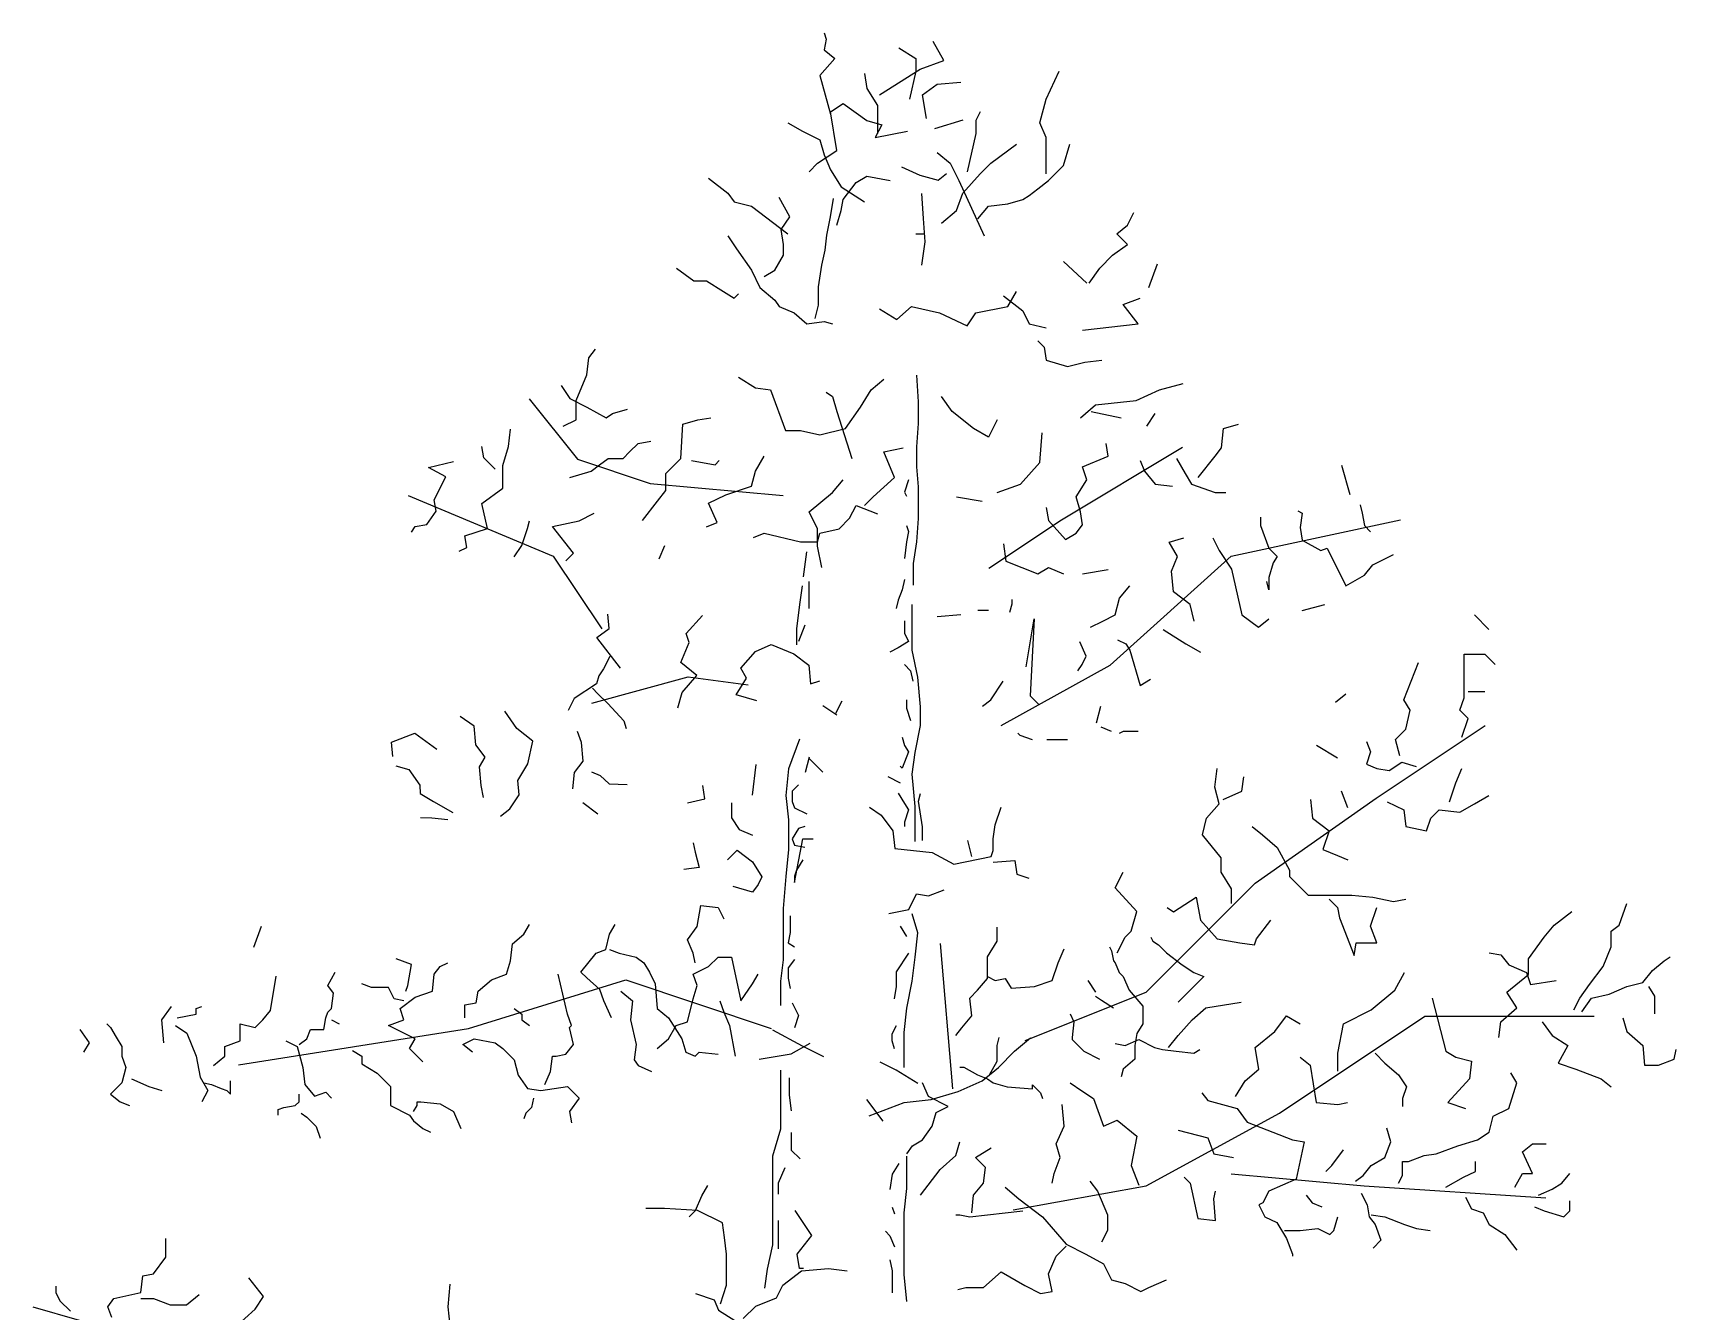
# Model space of a CAD drawing. Header units: millimetres. Extents: x 87938 to 265635, y 330093 to 434310.
# Drawn here: x 257396 to 260900, y 356195 to 358921 of the extents above; entities that cross this region are included whole.
import ezdxf

# ---------------------------------------------------------------- set-up
doc = ezdxf.new("R2010")
doc.units = ezdxf.units.MM

# ---------------------------------------------------------------- blocks, each defined once
blk = doc.blocks.new('A$C51134F3F')
for p, q in [((2590.5, 9961.8), (2595, 9948.2)), ((2595, 9948.2), (2590.5, 9925.4)), ((2590.5, 9925.4), (2613.2, 9907.1)), ((2750, 9929.9), (2786.4, 9907.1)), ((2845.7, 9902.6), (2822.9, 9943.6)), ((2613.2, 9907.1), (2581.3, 9870.6)), ((2708.9, 9829.6), (2795.5, 9884.3)), ((2786.4, 9907.1), (2786.4, 9879.8)), ((2795.5, 9884.3), (2845.7, 9902.6)), ((2581.3, 9870.6), (2604.1, 9788.5)), ((2677, 9875.2), (2681.6, 9843.3)), ((2786.4, 9879.8), (2772.7, 9820.5)), ((2800.1, 9829.6), (2832, 9852.4)), ((2832, 9852.4), (2882.1, 9856.9)), ((3064.4, 9820.5), (3091.7, 9879.8)), ((2681.6, 9843.3), (2704.4, 9806.8)), ((2809.2, 9779.4), (2800.1, 9829.6)), ((3050.7, 9770.3), (3064.4, 9820.5)), ((2604.1, 9793.1), (2631.5, 9811.3)), ((2617.8, 9711), (2604.1, 9793.1)), ((2631.5, 9811.3), (2681.6, 9774.9)), ((2704.4, 9806.8), (2704.4, 9747.5)), ((2923.1, 9793.1), (2914, 9774.9)), ((2513, 9770.3), (2544.9, 9752.1)), ((2544.9, 9752.1), (2581.3, 9733.8)), ((2681.6, 9774.9), (2713.5, 9765.7)), ((2713.5, 9765.7), (2699.8, 9738.4)), ((2699.8, 9738.4), (2768.2, 9752.1)), ((2827, 9758.2), (2887.4, 9776)), ((2914, 9747.5), (2895.8, 9665.4)), ((2914, 9774.9), (2914, 9747.5)), ((3064.4, 9738.4), (3050.7, 9770.3)), ((2576.8, 9683.7), (2617.8, 9711)), ((2581.3, 9733.8), (2590.5, 9701.9)), ((2945.9, 9683.7), (3000.6, 9724.7)), ((3064.4, 9692.8), (3064.4, 9738.4)), ((3100.9, 9679.1), (3114.5, 9724.7)), ((2558.6, 9665.4), (2576.8, 9683.7)), ((2590.5, 9701.9), (2604.1, 9670)), ((2755.9, 9676.4), (2795, 9658.6)), ((2832, 9706.5), (2859.3, 9683.7)), ((2859.3, 9683.7), (2877.6, 9647.2)), ((2923.1, 9660.9), (2945.9, 9683.7)), ((3064.4, 9660.9), (3064.4, 9692.8)), ((3069, 9647.2), (3100.9, 9679.1)), ((2344.4, 9651.7), (2385.4, 9619.8)), ((2604.1, 9670), (2626.9, 9633.5)), ((2631.5, 9606.1), (2658.8, 9642.6)), ((2658.8, 9642.6), (2681.6, 9656.3)), ((2681.6, 9656.3), (2731.7, 9647.2)), ((2795, 9658.6), (2834.1, 9648)), ((2834.1, 9648), (2851.9, 9662.2)), ((2877.6, 9647.2), (2932.2, 9528.6)), ((2886.7, 9619.8), (2923.1, 9660.9)), ((3046.2, 9628.9), (3069, 9647.2)), ((2385.4, 9619.8), (2399.1, 9601.6)), ((2399.1, 9601.6), (2435.5, 9592.4)), ((2517.5, 9569.6), (2494.8, 9610.7)), ((2610.3, 9608.9), (2603.2, 9569.8)), ((2626.9, 9633.5), (2677, 9601.6)), ((2626.9, 9583.3), (2631.5, 9606.1)), ((2798.6, 9619.5), (2802.1, 9566.2)), ((2873, 9583.3), (2886.7, 9619.8)), ((2982.4, 9597), (3014.3, 9606.1)), ((3014.3, 9606.1), (3027.9, 9615.2)), ((3027.9, 9615.2), (3046.2, 9628.9)), ((2435.5, 9592.4), (2513, 9533.2)), ((2499.3, 9542.3), (2517.5, 9569.6)), ((2603.2, 9569.8), (2596, 9530.6)), ((2617.8, 9551.4), (2626.9, 9583.3)), ((2841.1, 9556), (2873, 9583.3)), ((2918.6, 9565.1), (2941.4, 9592.4)), ((2941.4, 9592.4), (2982.4, 9597)), ((3237.6, 9551.4), (3251.2, 9578.8)), ((2503.9, 9510.4), (2499.3, 9542.3)), ((2786.4, 9533.2), (2804.6, 9533.2)), ((2802.1, 9566.2), (2805.7, 9516.4)), ((3214.8, 9533.2), (3237.6, 9551.4)), ((3237.6, 9510.4), (3214.8, 9533.2)), ((2385.4, 9528.6), (2403.6, 9501.2)), ((2403.6, 9501.2), (2435.5, 9455.6)), ((2503.9, 9487.6), (2503.9, 9510.4)), ((2592.5, 9498.6), (2585.4, 9466.6)), ((2596, 9530.6), (2592.5, 9498.6)), ((2805.7, 9516.4), (2798.6, 9466.6)), ((3205.7, 9487.6), (3237.6, 9510.4)), ((2485.6, 9455.6), (2503.9, 9487.6)), ((2585.4, 9466.6), (2578.3, 9420.4)), ((3151, 9428.3), (3100.9, 9473.9)), ((3178.3, 9460.2), (3205.7, 9487.6)), ((3283.1, 9419.1), (3301.4, 9469.3)), ((2276, 9460.2), (2312.5, 9432.8)), ((2312.5, 9432.8), (2339.8, 9432.8)), ((2339.8, 9432.8), (2376.3, 9410)), ((2435.5, 9455.6), (2453.7, 9419.1)), ((2462.9, 9441.9), (2485.6, 9455.6)), ((3155.5, 9428.3), (3178.3, 9460.2)), ((2376.3, 9410), (2399.1, 9396.3)), ((2399.1, 9396.3), (2408.2, 9405.5)), ((2453.7, 9419.1), (2485.6, 9391.8)), ((2485.6, 9391.8), (2494.8, 9378.1)), ((2578.3, 9420.4), (2578.3, 9381.3)), ((2973.3, 9400.9), (3014.3, 9369)), ((2982.4, 9378.1), (3000.6, 9410)), ((3228.5, 9382.7), (3264.9, 9396.3)), ((2494.8, 9378.1), (2526.7, 9364.4)), ((2526.7, 9364.4), (2554, 9341.6)), ((2578.3, 9381.3), (2571.2, 9352.8)), ((2708.9, 9373.5), (2745.4, 9350.7)), ((2745.4, 9350.7), (2777.3, 9378.1)), ((2777.3, 9378.1), (2836.5, 9364.4)), ((2836.5, 9364.4), (2895.8, 9337.1)), ((2895.8, 9337.1), (2914, 9364.4)), ((2914, 9364.4), (2982.4, 9378.1)), ((3014.3, 9369), (3027.9, 9341.6)), ((3260.4, 9341.6), (3228.5, 9382.7)), ((2554, 9341.6), (2590.5, 9346.2)), ((2590.5, 9346.2), (2608.7, 9341.6)), ((3027.9, 9341.6), (3064.4, 9332.5)), ((3141.9, 9327.9), (3260.4, 9341.6)), ((2089.2, 9268.7), (2102.8, 9286.9)), ((3046.2, 9305.1), (3059.8, 9291.5)), ((3059.8, 9291.5), (3064.4, 9264.1)), ((2084.6, 9232.2), (2089.2, 9268.7)), ((3064.4, 9264.1), (3110, 9250.4)), ((3110, 9250.4), (3146.4, 9259.5)), ((3146.4, 9259.5), (3182.9, 9264.1)), ((2061.8, 9177.4), (2084.6, 9232.2)), ((2408.2, 9227.6), (2444.6, 9204.8)), ((2690.7, 9200.2), (2718.1, 9223)), ((2787.9, 9232), (2791.5, 9175.1)), ((1961.5, 9181.6), (2064.7, 9052.5)), ((2029.9, 9209.4), (2048.2, 9182)), ((2048.2, 9182), (2084.6, 9163.8)), ((2444.6, 9204.8), (2476.5, 9200.2)), ((2476.5, 9200.2), (2508.4, 9113.6)), ((2595, 9195.7), (2608.7, 9186.6)), ((2608.7, 9186.6), (2617.8, 9154.6)), ((2667.9, 9163.8), (2690.7, 9200.2)), ((2863.9, 9154.6), (2841.1, 9186.6)), ((3255.8, 9177.4), (3305.9, 9200.2)), ((3305.9, 9200.2), (3356.1, 9213.9)), ((2061.8, 9136.4), (2061.8, 9177.4)), ((2084.6, 9163.8), (2125.6, 9141)), ((2125.6, 9141), (2139.3, 9150.1)), ((2139.3, 9150.1), (2171.2, 9159.2)), ((2617.8, 9154.6), (2649.7, 9054.3)), ((2636, 9118.2), (2667.9, 9163.8)), ((2791.5, 9175.1), (2791.5, 9128.8)), ((2909.5, 9118.2), (2863.9, 9154.6)), ((3137.3, 9141), (3169.2, 9168.3)), ((3160.1, 9154.6), (3223.9, 9141)), ((3169.2, 9168.3), (3255.8, 9177.4)), ((3278.6, 9122.7), (3296.8, 9150.1)), ((1917.8, 9079.9), (1921.9, 9116.4)), ((2034.5, 9122.7), (2061.8, 9136.4)), ((2285.1, 9054.3), (2289.7, 9127.3)), ((2289.7, 9127.3), (2321.6, 9136.4)), ((2321.6, 9136.4), (2348.9, 9141)), ((2508.4, 9113.6), (2540.3, 9113.6)), ((2540.3, 9113.6), (2581.3, 9104.5)), ((2581.3, 9104.5), (2636, 9118.2)), ((2791.5, 9128.8), (2787.9, 9079.1)), ((2941.4, 9099.9), (2909.5, 9118.2)), ((2959.6, 9136.4), (2941.4, 9099.9)), ((3438.1, 9077.1), (3442.6, 9118.2)), ((3442.6, 9118.2), (3474.5, 9127.3)), ((1865, 9055.5), (1860.9, 9079.9)), ((1905.6, 9039.2), (1917.8, 9079.9)), ((2175.8, 9068), (2194, 9086.2)), ((2194, 9086.2), (2221.3, 9090.8)), ((2718.1, 9068), (2759.1, 9077.1)), ((2787.9, 9079.1), (2787.9, 9036.4)), ((3050.7, 9045.2), (3055.3, 9109)), ((3097.1, 8923.3), (3355.2, 9078.3)), ((3196.6, 9058.9), (3192, 9086.2)), ((3424.4, 9058.9), (3438.1, 9077.1)), ((1747.2, 9035.2), (1800, 9047.3)), ((1889.4, 9031.1), (1865, 9055.5)), ((2064.7, 9052.5), (2219.6, 9000.8)), ((2112, 9040.6), (2130.2, 9054.3)), ((2130.2, 9054.3), (2162.1, 9054.3)), ((2162.1, 9054.3), (2175.8, 9068)), ((2253.2, 9022.4), (2285.1, 9054.3)), ((2307.9, 9049.8), (2358, 9040.6)), ((2358, 9040.6), (2367.2, 9049.8)), ((2444.6, 9026.9), (2462.9, 9058.9)), ((2740.8, 9013.3), (2718.1, 9068)), ((3009.7, 8999.6), (3050.7, 9045.2)), ((3141.9, 9036.1), (3196.6, 9058.9)), ((3264.9, 9049.8), (3274, 9026.9)), ((3342.4, 9054.3), (3360.6, 9022.4)), ((3388, 9013.3), (3424.4, 9058.9)), ((1783.8, 9014.8), (1747.2, 9035.2)), ((1759.4, 8966.1), (1783.8, 9014.8)), ((1905.6, 8990.5), (1905.6, 9039.2)), ((2048.2, 9013.3), (2093.7, 9026.9)), ((2093.7, 9026.9), (2112, 9040.6)), ((2253.2, 8985.9), (2253.2, 9022.4)), ((2435.5, 8995), (2444.6, 9026.9)), ((2608.7, 8981.3), (2631.5, 9008.7)), ((2695.3, 8972.2), (2740.8, 9013.3)), ((2770.7, 9008.9), (2761.9, 8982.4)), ((2787.9, 9036.4), (2791.5, 8993.7)), ((3128.2, 8972.2), (3151, 9008.7)), ((3151, 9008.7), (3141.9, 9036.1)), ((3274, 9026.9), (3296.8, 8999.6)), ((3360.6, 9022.4), (3374.3, 8999.6)), ((3694.1, 9039.6), (3711.8, 8977.6)), ((1703.4, 8975), (2013.1, 8845.9)), ((1860.9, 8957.9), (1905.6, 8990.5)), ((2219.6, 9000.8), (2503.5, 8975)), ((2235, 8963.1), (2253.2, 8985.9)), ((2344.4, 8958.5), (2380.8, 8976.8)), ((2380.8, 8976.8), (2435.5, 8995)), ((2558.6, 8940.3), (2608.7, 8981.3)), ((2677, 8954), (2695.3, 8972.2)), ((2761.9, 8982.4), (2766.3, 8973.5)), ((2791.5, 8993.7), (2791.5, 8926.2)), ((2873, 8972.2), (2927.7, 8963.1)), ((2959.6, 8981.3), (3009.7, 8999.6)), ((3137.3, 8940.3), (3128.2, 8972.2)), ((3296.8, 8999.6), (3333.3, 8995)), ((3374.3, 8999.6), (3424.4, 8981.3)), ((3424.4, 8981.3), (3447.2, 8981.3)), ((1743.2, 8913.2), (1763.5, 8941.7)), ((1763.5, 8941.7), (1759.4, 8966.1)), ((1873.1, 8905.1), (1860.9, 8957.9)), ((2068.1, 8921.4), (2100.5, 8937.6)), ((2203.1, 8922.1), (2235, 8963.1)), ((2362.6, 8917.5), (2344.4, 8958.5)), ((2576.8, 8903.8), (2558.6, 8940.3)), ((2645.1, 8926.6), (2658.8, 8954)), ((2658.8, 8954), (2704.4, 8935.7)), ((3064.4, 8949.4), (3069, 8922.1)), ((3141.9, 8912.9), (3137.3, 8940.3)), ((3601.1, 8942.2), (3609.9, 8937.8)), ((3609.9, 8937.8), (3605.5, 8906.8)), ((3733.9, 8955.5), (3738.3, 8937.8)), ((3738.3, 8937.8), (3742.7, 8911.2)), ((1710.7, 8897), (1718.8, 8909.2)), ((1718.8, 8909.2), (1743.2, 8913.2)), ((1824.4, 8888.9), (1873.1, 8905.1)), ((1946.2, 8868.5), (1958.4, 8905.1)), ((1958.4, 8905.1), (1962.5, 8921.4)), ((2011.2, 8909.2), (2068.1, 8921.4)), ((2055.9, 8852.3), (2011.2, 8909.2)), ((2339.8, 8908.4), (2362.6, 8917.5)), ((2576.8, 8867.3), (2576.8, 8903.8)), ((2581.3, 8894.7), (2622.4, 8903.8)), ((2622.4, 8903.8), (2645.1, 8926.6)), ((2766.3, 8911.5), (2770.7, 8898.2)), ((2791.5, 8926.2), (2787.9, 8876.4)), ((2942.2, 8820), (3097.1, 8923.3)), ((3069, 8922.1), (3105.4, 8881)), ((3128.2, 8894.7), (3141.9, 8912.9)), ((3458.4, 8845.9), (3819.7, 8923.3)), ((3521.4, 8928.9), (3521.4, 8911.2)), ((3521.4, 8911.2), (3539.1, 8862.5)), ((3605.5, 8906.8), (3609.9, 8880.2)), ((3742.7, 8911.2), (3756, 8897.9)), ((1828.5, 8864.5), (1824.4, 8888.9)), ((1930, 8844.2), (1946.2, 8868.5)), ((2238.6, 8840.1), (2250.8, 8868.5)), ((2440.1, 8885.6), (2462.9, 8894.7)), ((2462.9, 8894.7), (2540.3, 8876.5)), ((2540.3, 8876.5), (2576.8, 8876.5)), ((2576.8, 8876.5), (2581.3, 8894.7)), ((2585.9, 8821.7), (2576.8, 8867.3)), ((2766.3, 8876.1), (2761.9, 8840.6)), ((2770.7, 8898.2), (2766.3, 8876.1)), ((2787.9, 8876.4), (2780.8, 8830.2)), ((2973.3, 8871.9), (2977.8, 8835.4)), ((3105.4, 8881), (3128.2, 8894.7)), ((3326.7, 8875.8), (3357.6, 8884.6)), ((3344.4, 8844.7), (3326.7, 8875.8)), ((3419.6, 8884.6), (3432.9, 8858)), ((3609.9, 8880.2), (3649.8, 8858)), ((1812.2, 8856.4), (1828.5, 8864.5)), ((2013.1, 8845.9), (2116.3, 8690.9)), ((2039.6, 8836), (2055.9, 8852.3)), ((2553.4, 8855), (2546.3, 8801.7)), ((2977.8, 8835.4), (3046.2, 8808)), ((3200.3, 8613.4), (3458.4, 8845.9)), ((3331.1, 8813.7), (3344.4, 8844.7)), ((3432.9, 8858), (3459.4, 8818.2)), ((3539.1, 8862.5), (3556.8, 8844.7)), ((3548, 8831.5), (3539.1, 8800.5)), ((3556.8, 8844.7), (3548, 8831.5)), ((3649.8, 8858), (3663.1, 8862.5)), ((3663.1, 8862.5), (3702.9, 8782.7)), ((3760.5, 8827), (3804.7, 8849.2)), ((2761.9, 8796.3), (2757.4, 8774.2)), ((2780.8, 8830.2), (2780.8, 8783.9)), ((3046.2, 8808), (3069, 8821.7)), ((3069, 8821.7), (3100.9, 8808)), ((3141.9, 8808), (3196.6, 8817.2)), ((3335.5, 8769.5), (3331.1, 8813.7)), ((3459.4, 8818.2), (3481.6, 8720.7)), ((3539.1, 8800.5), (3539.1, 8773.9)), ((3702.9, 8782.7), (3742.7, 8804.9)), ((3742.7, 8804.9), (3760.5, 8827)), ((2543.6, 8782.7), (2537.9, 8742.6)), ((2558.2, 8791.9), (2558.2, 8760.9)), ((2558.2, 8760.9), (2558.2, 8734.3)), ((2757.4, 8774.2), (2748.6, 8752)), ((3220.4, 8756.2), (3242.5, 8782.7)), ((3370.9, 8742.9), (3335.5, 8769.5)), ((3539.1, 8773.9), (3534.7, 8791.6)), ((2537.9, 8742.6), (2532.1, 8690.9)), ((2748.6, 8752), (2744.2, 8734.3)), ((2778.7, 8696.7), (2778.7, 8742.6)), ((2918.6, 8730.5), (2941.4, 8730.5)), ((2986.9, 8726), (2991.5, 8744.2)), ((2991.5, 8744.2), (2991.5, 8753.3)), ((3211.6, 8720.7), (3220.4, 8756.2)), ((3379.8, 8707.4), (3370.9, 8742.9)), ((3609.9, 8729.6), (3658.6, 8742.9)), ((2106.2, 8672), (2132.5, 8691.5)), ((2132.5, 8691.5), (2129.2, 8722.2)), ((2296.7, 8681.1), (2331.2, 8719.1)), ((2532.1, 8690.9), (2532.1, 8656.5)), ((2549.4, 8698.9), (2536.1, 8663.5)), ((2761.9, 8707.8), (2761.9, 8681.2)), ((2778.7, 8645), (2778.7, 8696.7)), ((2832, 8716.8), (2882.1, 8721.4)), ((3021.2, 8610), (3038.9, 8711.9)), ((3038.9, 8711.9), (3030.1, 8548)), ((3158.4, 8694.2), (3185, 8707.4)), ((3185, 8707.4), (3211.6, 8720.7)), ((3481.6, 8720.7), (3517, 8694.2)), ((3517, 8694.2), (3539.1, 8711.9)), ((4008.3, 8689.7), (3977.4, 8720.7)), ((2156.6, 8607.1), (2106.2, 8672)), ((2285.2, 8618.7), (2303.1, 8661.4)), ((2303.1, 8661.4), (2296.7, 8681.1)), ((2444, 8642.6), (2477.9, 8657)), ((2477.9, 8657), (2526.1, 8637.5)), ((2770.7, 8663.5), (2748.6, 8650.2)), ((2761.9, 8681.2), (2770.7, 8663.5)), ((3149.6, 8632.2), (3136.3, 8663.2)), ((3216, 8667.6), (3233.7, 8658.7)), ((3233.7, 8658.7), (3242.5, 8645.4)), ((3313.4, 8689.7), (3362.1, 8658.7)), ((3362.1, 8658.7), (3393, 8641)), ((2133.6, 8631.5), (2120.3, 8605.4)), ((2413, 8606.6), (2444, 8642.6)), ((2526.1, 8637.5), (2558.2, 8613.5)), ((2748.6, 8650.2), (2730.9, 8641.3)), ((2790.2, 8587.6), (2778.7, 8645)), ((3140.7, 8614.4), (3149.6, 8632.2)), ((3242.5, 8645.4), (3264.7, 8570.1)), ((3955.2, 8543.6), (3955.2, 8636.6)), ((3955.2, 8636.6), (3999.5, 8636.6)), ((3999.5, 8636.6), (4021.6, 8614.4)), ((2095.6, 8532.3), (2301, 8588.3)), ((2110.1, 8590.3), (2105.5, 8573.8)), ((2120.3, 8605.4), (2110.1, 8590.3)), ((2319.2, 8591.2), (2285.2, 8618.7)), ((2288.2, 8555.2), (2319.2, 8591.2)), ((2301, 8588.3), (2428.9, 8571.3)), ((2403, 8549.7), (2425, 8585.3)), ((2425, 8585.3), (2413, 8606.6)), ((2558.2, 8613.5), (2561.9, 8573.7)), ((2761.9, 8614.7), (2775.1, 8601.5)), ((2775.1, 8601.5), (2779.6, 8579.3)), ((2795.9, 8524.5), (2790.2, 8587.6)), ((2968, 8484.3), (3200.3, 8613.4)), ((3131.9, 8601.1), (3140.7, 8614.4)), ((3826.9, 8539.1), (3857.8, 8618.9)), ((2105.5, 8573.8), (2057.9, 8542.4)), ((2096.9, 8564.2), (2108.3, 8552.1)), ((2108.3, 8552.1), (2129.4, 8531.2)), ((2278.9, 8522), (2288.2, 8555.2)), ((2561.9, 8573.7), (2581.6, 8580.1)), ((2946, 8539.1), (2972.5, 8579)), ((3264.7, 8570.1), (3286.8, 8583.4)), ((3680.8, 8534.7), (3702.9, 8552.4)), ((3964.1, 8556.9), (3999.5, 8556.9)), ((1935.5, 8478.3), (1910.1, 8515.3)), ((2057.9, 8542.4), (2044.6, 8516.3)), ((2129.4, 8531.2), (2163.8, 8494.7)), ((2447.3, 8537.3), (2403, 8549.7)), ((2587.8, 8527.6), (2617.8, 8507.2)), ((2615.9, 8510.8), (2629.1, 8536.9)), ((2766.3, 8539.5), (2766.3, 8521.7)), ((2766.3, 8521.7), (2775.1, 8495.2)), ((2795.9, 8484.3), (2795.9, 8524.5)), ((2928.3, 8525.9), (2946, 8539.1)), ((3030.1, 8548), (3047.8, 8530.3)), ((3171.7, 8490.4), (3180.6, 8525.9)), ((3840.1, 8517), (3826.9, 8539.1)), ((3831.3, 8477.1), (3840.1, 8517)), ((3946.4, 8517), (3955.2, 8543.6)), ((3964.1, 8499.3), (3946.4, 8517)), ((1844.4, 8483.1), (1814.3, 8503.5)), ((1848.1, 8443.2), (1844.4, 8483.1)), ((2163.8, 8494.7), (2168.3, 8478.5)), ((2784.5, 8426.9), (2795.9, 8484.3)), ((3180.6, 8481.6), (3202.7, 8472.7)), ((3768.1, 8329.3), (4000.4, 8484.3)), ((3950.8, 8459.4), (3964.1, 8499.3)), ((1667.8, 8449.2), (1717.8, 8468)), ((1671.1, 8418.4), (1667.8, 8449.2)), ((1717.8, 8468), (1764.9, 8433.8)), ((1969.6, 8450.9), (1935.5, 8478.3)), ((1959.1, 8403.1), (1969.6, 8450.9)), ((2073.3, 8448.5), (2064.9, 8471.8)), ((2077.1, 8408.7), (2073.3, 8448.5)), ((2537.9, 8455.6), (2514.9, 8392.5)), ((2757.4, 8459.7), (2761.9, 8442)), ((3003.5, 8468.3), (3007.9, 8463.8)), ((3007.9, 8463.8), (3034.5, 8455)), ((3065.5, 8455), (3092, 8455)), ((3092, 8455), (3109.7, 8455)), ((3220.4, 8468.3), (3229.3, 8472.7)), ((3229.3, 8472.7), (3260.3, 8472.7)), ((3747.2, 8450.6), (3756, 8428.4)), ((3809.1, 8455), (3831.3, 8477.1)), ((3818, 8419.6), (3809.1, 8455)), ((1867.6, 8416.9), (1848.1, 8443.2)), ((1855.8, 8396.3), (1867.6, 8416.9)), ((2551.3, 8385), (2559.4, 8417.5)), ((2559.4, 8413.4), (2587.8, 8385)), ((2770.7, 8428.7), (2757.4, 8393.3)), ((2761.9, 8442), (2770.7, 8428.7)), ((2778.7, 8381), (2784.5, 8426.9)), ((3685.2, 8415.1), (3640.9, 8441.7)), ((3756, 8428.4), (3747.2, 8401.8)), ((1677.5, 8398.7), (1705.2, 8391)), ((1705.2, 8391), (1728.6, 8357.5)), ((1859.6, 8356.5), (1855.8, 8396.3)), ((1937.2, 8367.4), (1959.1, 8403.1)), ((2054.5, 8349.4), (2058.3, 8384.1)), ((2058.3, 8384.1), (2077.1, 8408.7)), ((2094.5, 8385.9), (2113.1, 8377.7)), ((2113.1, 8377.7), (2132.1, 8360.4)), ((2437.6, 8336.2), (2445.7, 8401.2)), ((2514.9, 8392.5), (2509.2, 8335.1)), ((2726.4, 8375.6), (2753, 8362.3)), ((2757.4, 8393.3), (2753, 8397.7)), ((2784.5, 8312.1), (2778.7, 8381)), ((3424, 8353.1), (3428.5, 8393)), ((3481.6, 8344.3), (3486, 8375.3)), ((3747.2, 8401.8), (3769.3, 8393)), ((3769.3, 8393), (3795.9, 8388.6)), ((3795.9, 8388.6), (3822.4, 8406.3)), ((3822.4, 8406.3), (3853.4, 8397.4)), ((3937.5, 8362), (3950.8, 8393)), ((1728.6, 8357.5), (1729.5, 8339.4)), ((1864.4, 8331.2), (1859.6, 8356.5)), ((1940.5, 8336.7), (1937.2, 8367.4)), ((2132.1, 8360.4), (2170.4, 8358.6)), ((2336.1, 8328.1), (2332, 8356.5)), ((2536.1, 8357.9), (2522.8, 8344.6)), ((2522.8, 8344.6), (2522.8, 8322.4)), ((2748.6, 8340.1), (2761.9, 8318)), ((3432.9, 8317.7), (3424, 8353.1)), ((3441.7, 8326.5), (3481.6, 8344.3)), ((3707.3, 8308.8), (3694.1, 8344.3)), ((3924.2, 8322.1), (3937.5, 8362)), ((1729.5, 8339.4), (1757.5, 8322.5)), ((1757.5, 8322.5), (1798.7, 8299)), ((1900.9, 8291.1), (1920.2, 8306.6)), ((1920.2, 8306.6), (1940.5, 8336.7)), ((2108, 8295.5), (2075.9, 8319.5)), ((2299.5, 8320), (2336.1, 8328.1)), ((2392.9, 8320), (2392.9, 8287.5)), ((2509.2, 8335.1), (2514.9, 8283.4)), ((2522.8, 8322.4), (2527.2, 8309.1)), ((2527.2, 8309.1), (2553.8, 8295.9)), ((2687.1, 8310.4), (2712.2, 8293.6)), ((2761.9, 8318), (2770.7, 8304.7)), ((2784.5, 8237.5), (2784.5, 8312.1)), ((2792, 8323), (2796.2, 8339.8)), ((2800.4, 8268.4), (2792, 8323)), ((2955.6, 8272.6), (2968.2, 8310.4)), ((3406.3, 8286.7), (3432.9, 8317.7)), ((3510, 8148.6), (3768.1, 8329.3)), ((3627.7, 8326.5), (3632.1, 8286.7)), ((3791.4, 8322.1), (3826.9, 8304.4)), ((3946.4, 8300), (3977.4, 8317.7)), ((3977.4, 8317.7), (4008.3, 8335.4)), ((1730.1, 8288.5), (1753.8, 8287.8)), ((1753.8, 8287.8), (1788.5, 8284)), ((2392.9, 8287.5), (2409.2, 8263.1)), ((2514.9, 8283.4), (2514.9, 8220.3)), ((2712.2, 8293.6), (2737.4, 8260)), ((2770.7, 8304.7), (2761.9, 8278.1)), ((2761.9, 8278.1), (2761.9, 8269.3)), ((2951.4, 8243.2), (2955.6, 8272.6)), ((3397.5, 8251.2), (3406.3, 8286.7)), ((3632.1, 8286.7), (3667.5, 8260.1)), ((3826.9, 8304.4), (3831.3, 8269)), ((3875.5, 8260.1), (3884.4, 8286.7)), ((3884.4, 8286.7), (3902.1, 8304.4)), ((3902.1, 8304.4), (3946.4, 8300)), ((2409.2, 8263.1), (2437.6, 8250.9)), ((2536.1, 8264.8), (2522.8, 8242.7)), ((2522.8, 8242.7), (2527.2, 8229.4)), ((2527.2, 8149.7), (2545, 8242.7)), ((2549.4, 8269.3), (2536.1, 8264.8)), ((2545, 8242.7), (2567.1, 8242.7)), ((2737.4, 8260), (2741.6, 8222.2)), ((2800.4, 8239), (2800.4, 8268.4)), ((2905.3, 8205.4), (2896.9, 8239)), ((2951.4, 8218), (2951.4, 8243.2)), ((3437.3, 8202.5), (3397.5, 8251.2)), ((3503.7, 8269), (3525.8, 8251.2)), ((3525.8, 8251.2), (3556.8, 8224.7)), ((3667.5, 8260.1), (3654.2, 8220.2)), ((3831.3, 8269), (3875.5, 8260.1)), ((2311.7, 8234.6), (2315.8, 8214.3)), ((2315.8, 8214.3), (2323.9, 8181.8)), ((2384.8, 8198.1), (2405.1, 8218.4)), ((2405.1, 8218.4), (2437.6, 8194)), ((2514.9, 8220.3), (2509.2, 8162.9)), ((2527.2, 8229.4), (2549.4, 8225)), ((2741.6, 8222.2), (2821.3, 8213.8)), ((2821.3, 8213.8), (2867.5, 8188.6)), ((2867.5, 8188.6), (2947.2, 8205.4)), ((2947.2, 8205.4), (2951.4, 8218)), ((3437.3, 8171.5), (3437.3, 8202.5)), ((3556.8, 8224.7), (3583.4, 8176)), ((3654.2, 8220.2), (3685.2, 8207)), ((3685.2, 8207), (3707.3, 8198.1)), ((2323.9, 8181.8), (2291.4, 8177.7)), ((2437.6, 8194), (2457.9, 8161.5)), ((2531.7, 8176.3), (2527.2, 8163)), ((2545, 8198.4), (2531.7, 8176.3)), ((2951.4, 8192.8), (2997.6, 8197)), ((2997.6, 8197), (3001.8, 8167.7)), ((3001.8, 8167.7), (3027, 8159.3)), ((3211.6, 8138.3), (3228.4, 8171.9)), ((3459.4, 8136.1), (3437.3, 8171.5)), ((3583.4, 8176), (3583.4, 8162.7)), ((2437.6, 8129), (2397, 8141.2)), ((2449.8, 8145.2), (2437.6, 8129)), ((2457.9, 8161.5), (2449.8, 8145.2)), ((2509.2, 8162.9), (2503.4, 8094)), ((2527.2, 8163), (2527.2, 8149.7)), ((2812.9, 8121.5), (2846.5, 8134.1)), ((3257.7, 8087.9), (3211.6, 8138.3)), ((3277.7, 7916.1), (3510, 8148.6)), ((3459.4, 8105.1), (3459.4, 8136.1)), ((3583.4, 8162.7), (3623.2, 8122.8)), ((2319.8, 8055.8), (2327.9, 8100.5)), ((2327.9, 8100.5), (2364.5, 8096.5)), ((2364.5, 8096.5), (2376.7, 8072.1)), ((2771, 8092.1), (2787.8, 8125.7)), ((2787.8, 8125.7), (2812.9, 8121.5)), ((3322.2, 8096.2), (3335.5, 8087.4)), ((3335.5, 8087.4), (3384.2, 8118.4)), ((3384.2, 8118.4), (3393, 8069.7)), ((3623.2, 8122.8), (3680.8, 8122.8)), ((3667.5, 8113.9), (3685.2, 8096.2)), ((3680.8, 8122.8), (3716.2, 8122.8)), ((3685.2, 8096.2), (3689.6, 8074.1)), ((3716.2, 8122.8), (3760.5, 8118.4)), ((3756, 8056.4), (3769.3, 8096.2)), ((3760.5, 8118.4), (3804.7, 8109.5)), ((3804.7, 8109.5), (3831.3, 8113.9)), ((4285.8, 8058.5), (4302.6, 8104.7)), ((1950.3, 8039.6), (1962.5, 8059.9)), ((2133, 8039.6), (2145.2, 8059.9)), ((2503.4, 8094), (2503.4, 8042.4)), ((2518.4, 8078.8), (2518.4, 8043.4)), ((2729, 8083.7), (2771, 8092.1)), ((2790.2, 8042.4), (2778.7, 8082.6)), ((3245.2, 8045.9), (3257.7, 8087.9)), ((3393, 8069.7), (3428.5, 8029.8)), ((3512.6, 8029.8), (3543.6, 8069.7)), ((3689.6, 8074.1), (3720.6, 7994.4)), ((4147.3, 8058.5), (4185.1, 8087.9)), ((1389.9, 8055.8), (1373.6, 8011.1)), ((1925.9, 8019.3), (1950.3, 8039.6)), ((2124.9, 8007.1), (2133, 8039.6)), ((2299.5, 8027.4), (2319.8, 8055.8)), ((2311.7, 7998.9), (2299.5, 8027.4)), ((2503.4, 8042.4), (2503.4, 7985)), ((2518.4, 8043.4), (2514, 8021.2)), ((2753, 8056.7), (2766.3, 8034.5)), ((2784.5, 7990.7), (2790.2, 8042.4)), ((2938.8, 7991.3), (2959.8, 8024.9)), ((2959.8, 8024.9), (2959.8, 8054.3)), ((3215.8, 7999.7), (3232.6, 8033.3)), ((3232.6, 8033.3), (3245.2, 8045.9)), ((3287.1, 8033.3), (3291.3, 8024.9)), ((3291.3, 8024.9), (3303.9, 8016.5)), ((3428.5, 8029.8), (3477.2, 8020.9)), ((3508.1, 8016.5), (3512.6, 8029.8)), ((3769.3, 8020.9), (3756, 8056.4)), ((4092.8, 7987.1), (4126.4, 8033.3)), ((4126.4, 8033.3), (4147.3, 8058.5)), ((4269, 8045.9), (4285.8, 8058.5)), ((4269, 8012.3), (4269, 8045.9)), ((1921.9, 7982.7), (1925.9, 8019.3)), ((2072.1, 7958.3), (2104.6, 7998.9)), ((2104.6, 7998.9), (2124.9, 8007.1)), ((2133, 8007.1), (2153.3, 7998.9)), ((2153.3, 7998.9), (2189.9, 7990.8)), ((2189.9, 7990.8), (2206.1, 7978.6)), ((2315.8, 7978.6), (2311.7, 7998.9)), ((2344.2, 7970.5), (2364.5, 7990.8)), ((2364.5, 7990.8), (2392.9, 7990.8)), ((2392.9, 7990.8), (2413.2, 7897.4)), ((2514, 8021.2), (2527.2, 8012.4)), ((2770.7, 7999.1), (2744.2, 7959.2)), ((2778.7, 7939.1), (2784.5, 7990.7)), ((2864.8, 7709.5), (2839, 8019.4)), ((2938.8, 7945.1), (2938.8, 7991.3)), ((3089.9, 7978.7), (3102.5, 8008.1)), ((3199, 8012.3), (3203.2, 8003.9)), ((3203.2, 8003.9), (3207.4, 7982.9)), ((3303.9, 8016.5), (3320.7, 7999.7)), ((3320.7, 7999.7), (3354.3, 7974.5)), ((3477.2, 8020.9), (3508.1, 8016.5)), ((3720.6, 7994.4), (3725, 8020.9)), ((3725, 8020.9), (3769.3, 8020.9)), ((4008.9, 7999.7), (4034, 7995.5)), ((4034, 7995.5), (4050.8, 7974.5)), ((4252.2, 7970.3), (4269, 8012.3)), ((4382.3, 7982.9), (4394.9, 7991.3)), ((1532, 7929.9), (1548.3, 7958.3)), ((1710.7, 7974.6), (1678.2, 7986.8)), ((1702.6, 7929.9), (1710.7, 7974.6)), ((1759.4, 7954.2), (1771.6, 7970.5)), ((1771.6, 7970.5), (1787.9, 7978.6)), ((1913.7, 7954.2), (1921.9, 7982.7)), ((2084.3, 7946.1), (2072.1, 7958.3)), ((2206.1, 7978.6), (2218.3, 7958.3)), ((2218.3, 7958.3), (2230.5, 7933.9)), ((2311.7, 7954.2), (2344.2, 7970.5)), ((2503.4, 7985), (2497.7, 7939.1)), ((2527.2, 7985.8), (2514, 7968.1)), ((2514, 7968.1), (2514, 7946)), ((2744.2, 7959.2), (2744.2, 7928.2)), ((3077.3, 7940.9), (3089.9, 7978.7)), ((3207.4, 7982.9), (3211.6, 7978.7)), ((3211.6, 7978.7), (3220, 7957.7)), ((3220, 7957.7), (3228.4, 7949.3)), ((3354.3, 7974.5), (3379.4, 7957.7)), ((3379.4, 7957.7), (3400.4, 7949.3)), ((3807.4, 7919.9), (3828.4, 7957.7)), ((4050.8, 7974.5), (4088.6, 7957.7)), ((4088.6, 7957.7), (4097, 7932.5)), ((4092.8, 7953.5), (4092.8, 7987.1)), ((4222.9, 7932.5), (4252.2, 7970.3)), ((4336.2, 7936.7), (4357.1, 7961.9)), ((4357.1, 7961.9), (4382.3, 7982.9)), ((1410.2, 7877), (1422.4, 7950.2)), ((1544.2, 7913.6), (1532, 7929.9)), ((1625.4, 7925.8), (1605.1, 7933.9)), ((1641.7, 7925.8), (1625.4, 7925.8)), ((1662, 7925.8), (1641.7, 7925.8)), ((1674.1, 7901.4), (1662, 7925.8)), ((1698.5, 7917.7), (1702.6, 7929.9)), ((1755.4, 7917.7), (1759.4, 7954.2)), ((1832.4, 7838.7), (2167.9, 7942)), ((1852.8, 7917.7), (1881.3, 7942.1)), ((1881.3, 7942.1), (1913.7, 7954.2)), ((2043.7, 7868.9), (2023.4, 7954.2)), ((2112.7, 7921.7), (2084.3, 7946.1)), ((2120.8, 7897.4), (2112.7, 7921.7)), ((2167.9, 7942), (2477.7, 7838.7)), ((2230.5, 7933.9), (2234.5, 7881.1)), ((2319.8, 7929.9), (2311.7, 7954.2)), ((2311.7, 7901.4), (2319.8, 7929.9)), ((2413.2, 7897.4), (2437.6, 7933.9)), ((2437.6, 7933.9), (2449.8, 7954.2)), ((2497.7, 7939.1), (2497.7, 7887.4)), ((2514, 7946), (2518.4, 7923.8)), ((2744.2, 7928.2), (2739.7, 7901.7)), ((2767.3, 7881.7), (2778.7, 7939.1)), ((2901.1, 7903.1), (2917.8, 7919.9)), ((2917.8, 7919.9), (2938.8, 7945.1)), ((2938.8, 7949.3), (2955.6, 7940.9)), ((2955.6, 7940.9), (2976.6, 7945.1)), ((2976.6, 7945.1), (2989.2, 7924.1)), ((2989.2, 7924.1), (3039.5, 7928.3)), ((3039.5, 7928.3), (3077.3, 7940.9)), ((3152.8, 7940.9), (3169.6, 7915.7)), ((3228.4, 7949.3), (3241, 7919.9)), ((3241, 7919.9), (3270.3, 7886.3)), ((3400.4, 7949.3), (3366.8, 7915.7)), ((3757.1, 7877.9), (3807.4, 7919.9)), ((4046.6, 7915.7), (4092.8, 7953.5)), ((4097, 7932.5), (4151.5, 7940.9)), ((4201.9, 7903.1), (4222.9, 7932.5)), ((4264.8, 7911.5), (4302.6, 7928.3)), ((4302.6, 7928.3), (4336.2, 7936.7)), ((4348.8, 7928.3), (4361.3, 7907.3)), ((1178.7, 7856.7), (1199, 7885.2)), ((1251.8, 7881.1), (1264, 7885.2)), ((1540.1, 7881.1), (1544.2, 7913.6)), ((1694.5, 7897.4), (1674.1, 7901.4)), ((1686.3, 7881.1), (1718.8, 7905.5)), ((1718.8, 7905.5), (1755.4, 7917.7)), ((1824.4, 7889.2), (1848.8, 7893.3)), ((1824.4, 7860.8), (1824.4, 7889.2)), ((1848.8, 7893.3), (1852.8, 7917.7)), ((2137.1, 7860.8), (2120.8, 7897.4)), ((2157.4, 7917.7), (2181.8, 7897.4)), ((2181.8, 7897.4), (2177.7, 7856.7)), ((2299.5, 7852.7), (2311.7, 7901.4)), ((2368.6, 7897.4), (2376.7, 7873)), ((2522.8, 7892.8), (2536.1, 7866.2)), ((2905.3, 7865.3), (2901.1, 7903.1)), ((3019.6, 7812.8), (3277.7, 7916.1)), ((3169.6, 7907.3), (3182.2, 7898.9)), ((3182.2, 7898.9), (3207.4, 7882.1)), ((3270.3, 7886.3), (3270.3, 7848.5)), ((3366.8, 7915.7), (3345.9, 7894.7)), ((3404.6, 7882.1), (3480.1, 7894.7)), ((3887.2, 7903.1), (3916.5, 7789.7)), ((4067.6, 7882.1), (4046.6, 7915.7)), ((4189.3, 7877.9), (4201.9, 7903.1)), ((4206.1, 7873.7), (4227.1, 7903.1)), ((4227.1, 7903.1), (4264.8, 7911.5)), ((4361.3, 7907.3), (4361.3, 7882.1)), ((1182.8, 7808), (1178.7, 7856.7)), ((1211.2, 7860.8), (1251.8, 7868.9)), ((1251.8, 7868.9), (1251.8, 7881.1)), ((1377.7, 7840.5), (1394, 7856.7)), ((1394, 7856.7), (1410.2, 7877)), ((1523.9, 7836.4), (1528, 7860.8)), ((1528, 7860.8), (1532, 7873)), ((1532, 7873), (1540.1, 7881.1)), ((1540.1, 7856.7), (1556.4, 7848.6)), ((1662, 7844.5), (1694.5, 7856.7)), ((1694.5, 7856.7), (1686.3, 7881.1)), ((1930, 7881.1), (1946.2, 7868.9)), ((1946.2, 7868.9), (1946.2, 7856.7)), ((1946.2, 7856.7), (1962.5, 7844.5)), ((2051.8, 7844.5), (2043.7, 7868.9)), ((2177.7, 7856.7), (2189.9, 7803.9)), ((2234.5, 7881.1), (2258.9, 7860.8)), ((2258.9, 7860.8), (2287.3, 7816.1)), ((2275.2, 7844.5), (2299.5, 7852.7)), ((2376.7, 7873), (2388.9, 7844.5)), ((2536.1, 7866.2), (2527.2, 7839.7)), ((2761.5, 7830), (2767.3, 7881.7)), ((2884.3, 7840.1), (2905.3, 7865.3)), ((3115.1, 7869.5), (3123.5, 7852.7)), ((3123.5, 7852.7), (3119.3, 7819.1)), ((3345.9, 7823.3), (3375.2, 7856.9)), ((3375.2, 7856.9), (3404.6, 7882.1)), ((3551.5, 7831.7), (3576.7, 7865.3)), ((3561.6, 7657.9), (3871.3, 7864.5)), ((3576.7, 7865.3), (3606, 7848.5)), ((3698.3, 7848.5), (3757.1, 7877.9)), ((3871.3, 7864.5), (4232.7, 7864.5)), ((4029.8, 7819.1), (4034, 7852.7)), ((4034, 7852.7), (4067.6, 7882.1)), ((4122.2, 7852.7), (4143.1, 7823.3)), ((4294.2, 7861.1), (4302.6, 7831.7)), ((4361.3, 7882.1), (4361.3, 7869.5)), ((1024.4, 7808), (1004.1, 7836.4)), ((1061, 7848.6), (1069.1, 7840.5)), ((1069.1, 7840.5), (1081.3, 7820.1)), ((1081.3, 7820.1), (1093.4, 7799.8)), ((1207.2, 7844.5), (1231.5, 7828.3)), ((1231.5, 7828.3), (1251.8, 7779.5)), ((1342.1, 7761.2), (1832.4, 7838.7)), ((1345.2, 7812), (1345.2, 7848.6)), ((1345.2, 7848.6), (1377.7, 7840.5)), ((1471.1, 7803.9), (1487.4, 7816.1)), ((1487.4, 7816.1), (1495.5, 7836.4)), ((1495.5, 7836.4), (1503.6, 7836.4)), ((1503.6, 7836.4), (1523.9, 7836.4)), ((1718.8, 7816.1), (1662, 7844.5)), ((1706.6, 7795.8), (1718.8, 7816.1)), ((1820.3, 7803.9), (1844.7, 7816.1)), ((1844.7, 7816.1), (1889.4, 7808)), ((2047.7, 7840.5), (2051.8, 7844.5)), ((2055.9, 7803.9), (2047.7, 7840.5)), ((2234.5, 7795.8), (2258.9, 7816.1)), ((2258.9, 7816.1), (2275.2, 7844.5)), ((2287.3, 7816.1), (2295.5, 7787.6)), ((2388.9, 7844.5), (2401, 7779.5)), ((2480.5, 7835.8), (2543.6, 7801.3)), ((2744.2, 7844.1), (2735.3, 7826.4)), ((2735.3, 7826.4), (2735.3, 7813.1)), ((2761.5, 7755.4), (2761.5, 7830)), ((2871.7, 7823.3), (2884.3, 7840.1)), ((2959.8, 7802.3), (2964, 7819.1)), ((2996.7, 7789.9), (3031.1, 7818.6)), ((3119.3, 7819.1), (3119.3, 7814.9)), ((3119.3, 7814.9), (3144.4, 7789.7)), ((3232.6, 7802.3), (3261.9, 7814.9)), ((3257.7, 7827.5), (3253.5, 7802.3)), ((3270.3, 7848.5), (3257.7, 7827.5)), ((3261.9, 7814.9), (3295.5, 7798.1)), ((3324.9, 7798.1), (3345.9, 7823.3)), ((3509.5, 7798.1), (3551.5, 7831.7)), ((3685.8, 7785.5), (3698.3, 7848.5)), ((4143.1, 7823.3), (4176.7, 7802.3)), ((4302.6, 7831.7), (4336.2, 7802.3)), ((1012.2, 7787.6), (1024.4, 7808)), ((1093.4, 7799.8), (1093.4, 7779.5)), ((1093.4, 7779.5), (1101.6, 7755.1)), ((1251.8, 7779.5), (1259.9, 7734.8)), ((1288.4, 7759.2), (1312.7, 7779.5)), ((1312.7, 7799.8), (1345.2, 7812)), ((1312.7, 7779.5), (1312.7, 7799.8)), ((1442.7, 7812), (1467, 7799.8)), ((1467, 7799.8), (1479.2, 7755.1)), ((1584.8, 7791.7), (1605.1, 7779.5)), ((1605.1, 7779.5), (1605.1, 7763.3)), ((1735.1, 7767.3), (1706.6, 7795.8)), ((1840.6, 7787.6), (1820.3, 7803.9)), ((1889.4, 7808), (1905.6, 7795.8)), ((1905.6, 7795.8), (1930, 7771.4)), ((2007.1, 7747), (2011.2, 7779.5)), ((2011.2, 7779.5), (2019.3, 7779.5)), ((2019.3, 7779.5), (2039.6, 7783.6)), ((2039.6, 7783.6), (2055.9, 7803.9)), ((2189.9, 7803.9), (2185.8, 7771.4)), ((2295.5, 7787.6), (2315.8, 7779.5)), ((2315.8, 7779.5), (2323.9, 7787.6)), ((2323.9, 7787.6), (2364.5, 7783.6)), ((2451.8, 7772.7), (2520.7, 7784.1)), ((2520.7, 7784.1), (2560.8, 7807.1)), ((2543.6, 7801.3), (2589.5, 7778.4)), ((2735.3, 7813.1), (2739.7, 7795.4)), ((2959.8, 7768.7), (2959.8, 7802.3)), ((2962.3, 7755.4), (2996.7, 7789.9)), ((3144.4, 7789.7), (3178, 7772.9)), ((3211.6, 7806.5), (3232.6, 7802.3)), ((3253.5, 7802.3), (3253.5, 7772.9)), ((3295.5, 7798.1), (3312.3, 7793.9)), ((3312.3, 7793.9), (3341.7, 7789.7)), ((3341.7, 7789.7), (3379.4, 7785.5)), ((3379.4, 7785.5), (3392, 7793.9)), ((3517.9, 7751.9), (3509.5, 7798.1)), ((3685.8, 7747.7), (3685.8, 7785.5)), ((3765.5, 7785.5), (3786.5, 7764.5)), ((3916.5, 7789.7), (3937.5, 7777.1)), ((4176.7, 7802.3), (4155.7, 7764.5)), ((4336.2, 7802.3), (4340.4, 7760.3)), ((4403.3, 7772.9), (4407.5, 7793.9)), ((1101.6, 7755.1), (1093.4, 7722.6)), ((1479.2, 7755.1), (1483.3, 7718.6)), ((1605.1, 7763.3), (1637.6, 7742.9)), ((1930, 7771.4), (1938.1, 7738.9)), ((1995, 7718.6), (2007.1, 7747)), ((2185.8, 7771.4), (2193.9, 7759.2)), ((2193.9, 7759.2), (2222.4, 7747)), ((2497.7, 7749.7), (2497.7, 7686.6)), ((2744.3, 7749.7), (2709.9, 7766.9)), ((2790.2, 7721), (2744.3, 7749.7)), ((2880.1, 7756.1), (2888.5, 7756.1)), ((2888.5, 7756.1), (2917.8, 7739.3)), ((2927.8, 7726.7), (2962.3, 7755.4)), ((2943, 7739.3), (2959.8, 7768.7)), ((3228.4, 7751.9), (3224.2, 7735.1)), ((3253.5, 7772.9), (3228.4, 7751.9)), ((3488.5, 7726.7), (3517.9, 7751.9)), ((3606, 7777.1), (3627, 7760.3)), ((3627, 7760.3), (3639.6, 7680.5)), ((3786.5, 7764.5), (3815.8, 7739.3)), ((3937.5, 7777.1), (3971.1, 7768.7)), ((3971.1, 7768.7), (3966.9, 7730.9)), ((4155.7, 7764.5), (4193.5, 7751.9)), ((4193.5, 7751.9), (4248, 7730.9)), ((4340.4, 7760.3), (4369.7, 7760.3)), ((4369.7, 7760.3), (4403.3, 7772.9)), ((1093.4, 7722.6), (1069.1, 7698.2)), ((1113.8, 7730.7), (1150.3, 7714.5)), ((1150.3, 7714.5), (1178.7, 7706.4)), ((1259.9, 7734.8), (1276.2, 7706.4)), ((1268.1, 7722.6), (1284.3, 7718.6)), ((1284.3, 7718.6), (1304.6, 7710.4)), ((1304.6, 7710.4), (1316.8, 7706.4)), ((1324.9, 7722.6), (1324.9, 7726.7)), ((1324.9, 7698.2), (1324.9, 7722.6)), ((1483.3, 7718.6), (1503.6, 7694.2)), ((1637.6, 7742.9), (1666, 7714.5)), ((1666, 7714.5), (1666, 7673.9)), ((1938.1, 7738.9), (1958.4, 7710.4)), ((1958.4, 7710.4), (1986.8, 7706.4)), ((1986.8, 7706.4), (2043.7, 7714.5)), ((2043.7, 7714.5), (2068.1, 7690.1)), ((2516, 7733.3), (2516, 7695.9)), ((2812.9, 7693.1), (2800.4, 7722.5)), ((2876.2, 7703.8), (2927.8, 7726.7)), ((2917.8, 7739.3), (2938.8, 7730.9)), ((2938.8, 7730.9), (2951.4, 7722.5)), ((2951.4, 7722.5), (2980.8, 7714.1)), ((2980.8, 7714.1), (3035.3, 7709.9)), ((3035.3, 7709.9), (3035.3, 7718.3)), ((3035.3, 7718.3), (3052.1, 7701.5)), ((3115.1, 7722.5), (3140.2, 7705.7)), ((3467.6, 7693.1), (3488.5, 7726.7)), ((3815.8, 7739.3), (3832.6, 7714.1)), ((3832.6, 7714.1), (3824.2, 7688.9)), ((3966.9, 7730.9), (3920.7, 7680.5)), ((4050.8, 7667.9), (4067.6, 7722.5)), ((4067.6, 7722.5), (4055, 7743.5)), ((4248, 7730.9), (4269, 7714.1)), ((1069.1, 7698.2), (1089.4, 7682)), ((1089.4, 7682), (1109.7, 7673.9)), ((1276.2, 7706.4), (1264, 7682)), ((1316.8, 7706.4), (1324.9, 7698.2)), ((1463, 7673.9), (1471.1, 7682)), ((1471.1, 7682), (1471.1, 7698.2)), ((1503.6, 7694.2), (1515.8, 7698.2)), ((1515.8, 7698.2), (1528, 7702.3)), ((1528, 7702.3), (1540.1, 7690.1)), ((1722.9, 7673.9), (1722.9, 7682)), ((1722.9, 7682), (1731, 7682)), ((1731, 7682), (1771.6, 7677.9)), ((1771.6, 7677.9), (1800, 7661.7)), ((1970.6, 7690.1), (1966.5, 7669.8)), ((2068.1, 7690.1), (2047.7, 7661.7)), ((2497.7, 7686.6), (2497.7, 7623.4)), ((2516, 7695.9), (2520.7, 7663.1)), ((2681.2, 7686.6), (2715.6, 7640.7)), ((2687, 7652.1), (2761.5, 7680.8)), ((2761.5, 7680.8), (2818.9, 7686.6)), ((2854.9, 7672.1), (2812.9, 7693.1)), ((2818.9, 7686.6), (2876.2, 7703.8)), ((3052.1, 7701.5), (3056.3, 7688.9)), ((3102.5, 7630.1), (3098.3, 7676.3)), ((3140.2, 7705.7), (3165.4, 7688.9)), ((3165.4, 7688.9), (3186.4, 7630.1)), ((3396.2, 7701.5), (3408.8, 7684.7)), ((3408.8, 7684.7), (3471.7, 7667.9)), ((3639.6, 7680.5), (3685.8, 7676.3)), ((3685.8, 7676.3), (3706.7, 7680.5)), ((3824.2, 7688.9), (3824.2, 7672.1)), ((3920.7, 7680.5), (3958.5, 7667.9)), ((1426.4, 7665.7), (1438.6, 7669.8)), ((1426.4, 7653.5), (1426.4, 7665.7)), ((1438.6, 7669.8), (1463, 7673.9)), ((1475.2, 7657.6), (1487.4, 7649.5)), ((1487.4, 7649.5), (1507.7, 7629.2)), ((1666, 7673.9), (1706.6, 7653.5)), ((1706.6, 7653.5), (1714.8, 7641.3)), ((1714.8, 7661.7), (1722.9, 7673.9)), ((1714.8, 7641.3), (1735.1, 7625.1)), ((1800, 7661.7), (1816.3, 7625.1)), ((1954.3, 7657.6), (1950.3, 7645.4)), ((1966.5, 7669.8), (1954.3, 7657.6)), ((2047.7, 7661.7), (2051.8, 7637.3)), ((2821.3, 7630.1), (2829.7, 7659.5)), ((2829.7, 7659.5), (2854.9, 7672.1)), ((3186.4, 7630.1), (3215.8, 7642.7)), ((3215.8, 7642.7), (3257.7, 7609.1)), ((3277.7, 7502.9), (3561.6, 7657.9)), ((3471.7, 7667.9), (3492.7, 7638.5)), ((4008.9, 7617.5), (4017.3, 7651.1)), ((4017.3, 7651.1), (4050.8, 7667.9)), ((1507.7, 7629.2), (1515.8, 7604.8)), ((1735.1, 7625.1), (1751.3, 7617)), ((2497.7, 7623.4), (2480.5, 7566)), ((2520.7, 7616.3), (2520.7, 7578.9)), ((2800.4, 7600.7), (2821.3, 7630.1)), ((3085.7, 7592.4), (3102.5, 7630.1)), ((3257.7, 7609.1), (3245.2, 7546.2)), ((3345.9, 7621.7), (3408.8, 7604.9)), ((3408.8, 7604.9), (3421.4, 7571.4)), ((3492.7, 7638.5), (3589.2, 7600.7)), ((3799.1, 7596.6), (3790.7, 7625.9)), ((3983.7, 7600.7), (4008.9, 7617.5)), ((2520.7, 7578.9), (2539.4, 7560.2)), ((2766.8, 7571.4), (2779.4, 7588.2)), ((2779.4, 7588.2), (2800.4, 7600.7)), ((2871.7, 7567.2), (2880.1, 7596.6)), ((2913.7, 7563), (2947.2, 7584)), ((3094.1, 7563), (3085.7, 7592.4)), ((3421.4, 7571.4), (3463.4, 7563)), ((3589.2, 7600.7), (3614.4, 7596.6)), ((3614.4, 7596.6), (3597.6, 7516.8)), ((3673.2, 7546.2), (3698.3, 7579.8)), ((3786.5, 7563), (3799.1, 7596.6)), ((3870.4, 7567.2), (3895.6, 7571.4)), ((3895.6, 7571.4), (3941.7, 7588.2)), ((3941.7, 7588.2), (3983.7, 7600.7)), ((4080.2, 7575.6), (4101.2, 7592.4)), ((4101.2, 7529.4), (4080.2, 7575.6)), ((4101.2, 7592.4), (4130.6, 7592.4)), ((2480.5, 7566), (2480.5, 7508.7)), ((2506.7, 7541.5), (2492.6, 7508.7)), ((2749.8, 7550.8), (2735.8, 7527.4)), ((2767.3, 7537.3), (2767.3, 7566)), ((2767.3, 7497.2), (2767.3, 7537.3)), ((2796.2, 7483.2), (2838.1, 7537.8)), ((2838.1, 7537.8), (2871.7, 7567.2)), ((2934.6, 7542), (2913.7, 7563)), ((2930.4, 7508.4), (2934.6, 7542)), ((3081.5, 7529.4), (3094.1, 7563)), ((3245.2, 7546.2), (3261.9, 7504.2)), ((3660.6, 7533.6), (3673.2, 7546.2)), ((3740.3, 7525.2), (3757.1, 7546.2)), ((3757.1, 7546.2), (3786.5, 7563)), ((3824.2, 7525.2), (3824.2, 7554.6)), ((3824.2, 7554.6), (3836.8, 7554.6)), ((3836.8, 7554.6), (3870.4, 7567.2)), ((3979.5, 7533.6), (3979.5, 7554.6)), ((2329.7, 7481.3), (2343, 7503.4)), ((2480.5, 7508.7), (2480.5, 7434)), ((2492.6, 7508.7), (2492.6, 7485.3)), ((2735.8, 7527.4), (2731.1, 7494.7)), ((2909.5, 7483.2), (2930.4, 7508.4)), ((2976.6, 7500), (3006, 7474.8)), ((2993.8, 7451.3), (3277.7, 7502.9)), ((3077.3, 7508.4), (3081.5, 7529.4)), ((3157, 7512.6), (3173.8, 7491.6)), ((3358.5, 7521), (3371, 7508.4)), ((3371, 7508.4), (3387.8, 7432.8)), ((3458.4, 7528.7), (3742.3, 7502.9)), ((3597.6, 7516.8), (3538.9, 7491.6)), ((3723.5, 7512.6), (3740.3, 7525.2)), ((3742.3, 7502.9), (4129.4, 7477.1)), ((3815.8, 7508.4), (3824.2, 7525.2)), ((3916.5, 7500), (3954.3, 7521)), ((3954.3, 7521), (3979.5, 7533.6)), ((4063.4, 7500), (4080.2, 7529.4)), ((4080.2, 7529.4), (4101.2, 7529.4)), ((4143.1, 7495.8), (4164.1, 7508.4)), ((4164.1, 7508.4), (4180.9, 7529.4)), ((2316.4, 7450.3), (2329.7, 7481.3)), ((2761.5, 7445.5), (2767.3, 7497.2)), ((2905.3, 7445.4), (2909.5, 7483.2)), ((3006, 7474.8), (3056.3, 7437)), ((3173.8, 7491.6), (3194.8, 7441.2)), ((3421.4, 7474.8), (3425.6, 7491.6)), ((3425.6, 7428.6), (3421.4, 7474.8)), ((3526.3, 7466.4), (3517.9, 7462.2)), ((3538.9, 7491.6), (3526.3, 7466.4)), ((3618.6, 7483.2), (3631.2, 7466.4)), ((3631.2, 7466.4), (3652.2, 7458)), ((3736.1, 7487.4), (3748.7, 7462.2)), ((3958.5, 7479), (3971.1, 7453.8)), ((4113.8, 7483.2), (4143.1, 7495.8)), ((4180.9, 7449.6), (4180.9, 7470.6)), ((2232.3, 7454.7), (2210.2, 7454.7)), ((2250, 7454.7), (2232.3, 7454.7)), ((2320.9, 7450.3), (2250, 7454.7)), ((2303.1, 7437), (2316.4, 7450.3)), ((2374, 7423.7), (2320.9, 7450.3)), ((2480.5, 7434), (2480.5, 7376.7)), ((2492.6, 7429.2), (2492.6, 7401.1)), ((2564.3, 7397.1), (2528.9, 7450.3)), ((2735.8, 7457.3), (2740.5, 7443.2)), ((2761.5, 7393.9), (2761.5, 7445.5)), ((2871.7, 7441.2), (2880.1, 7441.2)), ((2880.1, 7441.2), (2901.1, 7437)), ((2901.1, 7437), (3014.4, 7449.6)), ((3056.3, 7437), (3106.7, 7378.2)), ((3194.8, 7441.2), (3194.8, 7407.6)), ((3387.8, 7432.8), (3425.6, 7428.6)), ((3517.9, 7462.2), (3530.5, 7437)), ((3530.5, 7437), (3555.7, 7424.4)), ((3677.4, 7407.6), (3685.8, 7437)), ((3748.7, 7462.2), (3752.9, 7437)), ((3752.9, 7437), (3765.5, 7420.2)), ((3757.1, 7441.2), (3786.5, 7437)), ((3786.5, 7437), (3828.4, 7420.2)), ((3971.1, 7453.8), (3996.3, 7445.4)), ((3996.3, 7445.4), (4008.9, 7420.2)), ((4105.4, 7458), (4126.4, 7449.6)), ((4126.4, 7449.6), (4168.3, 7437)), ((4168.3, 7437), (4180.9, 7449.6)), ((2378.4, 7392.7), (2374, 7423.7)), ((2492.6, 7401.1), (2492.6, 7368.4)), ((2533.3, 7357.3), (2564.3, 7397.1)), ((2721.8, 7405.8), (2731.1, 7396.4)), ((2731.1, 7396.4), (2740.5, 7373)), ((2761.5, 7313.5), (2761.5, 7393.9)), ((3194.8, 7407.6), (3182.2, 7382.4)), ((3555.7, 7424.4), (3576.7, 7390.8)), ((3572.5, 7407.6), (3606, 7407.6)), ((3606, 7407.6), (3643.8, 7411.8)), ((3643.8, 7411.8), (3669, 7399.2)), ((3669, 7399.2), (3677.4, 7407.6)), ((3765.5, 7420.2), (3778.1, 7386.6)), ((3828.4, 7420.2), (3853.6, 7411.8)), ((3853.6, 7411.8), (3883, 7407.6)), ((4008.9, 7420.2), (4042.4, 7399.2)), ((4042.4, 7399.2), (4067.6, 7365.6)), ((1186.9, 7350.8), (1186.9, 7390.6)), ((2382.8, 7357.3), (2378.4, 7392.7)), ((2480.5, 7376.7), (2469, 7325)), ((3085.7, 7353), (3106.7, 7374)), ((3106.7, 7378.2), (3148.6, 7357.2)), ((3576.7, 7390.8), (3589.2, 7357.2)), ((3778.1, 7386.6), (3761.3, 7369.8)), ((1160.4, 7315.3), (1186.9, 7350.8)), ((2382.8, 7290.8), (2382.8, 7357.3)), ((2469, 7325), (2463.3, 7284.8)), ((2537.8, 7326.2), (2533.3, 7357.3)), ((2546.6, 7326.2), (2537.8, 7326.2)), ((2542.2, 7321.8), (2599.7, 7326.2)), ((2599.7, 7326.2), (2639.6, 7321.8)), ((2731.1, 7345), (2735.8, 7321.6)), ((3068.9, 7315.2), (3085.7, 7353)), ((3148.6, 7357.2), (3186.4, 7336.2)), ((3186.4, 7336.2), (3203.2, 7302.6)), ((3589.2, 7357.2), (3589.2, 7353)), ((952.3, 7288.8), (952.3, 7275.5)), ((1133.8, 7275.5), (1138.2, 7310.9)), ((1138.2, 7310.9), (1160.4, 7315.3)), ((1395, 7266.6), (1364, 7306.5)), ((1788.9, 7244.5), (1793.4, 7293.2)), ((2369.5, 7251), (2382.8, 7290.8)), ((2489.1, 7264.2), (2502.3, 7290.8)), ((2502.3, 7290.8), (2542.2, 7321.8)), ((2735.8, 7321.6), (2735.8, 7274.8)), ((2767.3, 7256.1), (2761.5, 7313.5)), ((2930.4, 7285.8), (2968.2, 7319.4)), ((2968.2, 7319.4), (3018.6, 7290)), ((3018.6, 7290), (3052.1, 7273.2)), ((3077.3, 7277.4), (3068.9, 7315.2)), ((3203.2, 7302.6), (3232.6, 7294.2)), ((3232.6, 7294.2), (3266.1, 7277.4)), ((3282.9, 7285.8), (3320.7, 7302.6)), ((952.3, 7275.5), (961.2, 7257.8)), ((961.2, 7257.8), (983.3, 7235.6)), ((1063, 7244.5), (1076.3, 7262.2)), ((1076.3, 7262.2), (1133.8, 7275.5)), ((1133.8, 7262.2), (1160.4, 7262.2)), ((1160.4, 7262.2), (1195.8, 7248.9)), ((1231.2, 7248.9), (1257.7, 7271)), ((1377.3, 7240), (1395, 7266.6)), ((2316.4, 7273.1), (2356.3, 7259.8)), ((2356.3, 7259.8), (2365.1, 7237.7)), ((2444.8, 7246.5), (2489.1, 7264.2)), ((2875.9, 7281.6), (2892.7, 7285.8)), ((2892.7, 7285.8), (2930.4, 7285.8)), ((3052.1, 7273.2), (3077.3, 7277.4)), ((3266.1, 7277.4), (3282.9, 7285.8)), ((903.3, 7244.7), (1264.6, 7141.3)), ((1071.8, 7222.3), (1063, 7244.5)), ((1195.8, 7248.9), (1231.2, 7248.9)), ((1333, 7200.2), (1377.3, 7240)), ((1793.4, 7204.6), (1788.9, 7244.5)), ((2365.1, 7237.7), (2400.5, 7215.5)), ((2418.2, 7220), (2444.8, 7246.5))]:
    blk.add_line(p, q)

msp = doc.modelspace()

# ---------------------------------------------------------------- block references
msp.add_blockref('A$C51134F3F', (256492.4, 348959.3))

doc.saveas('drawing.dxf')
